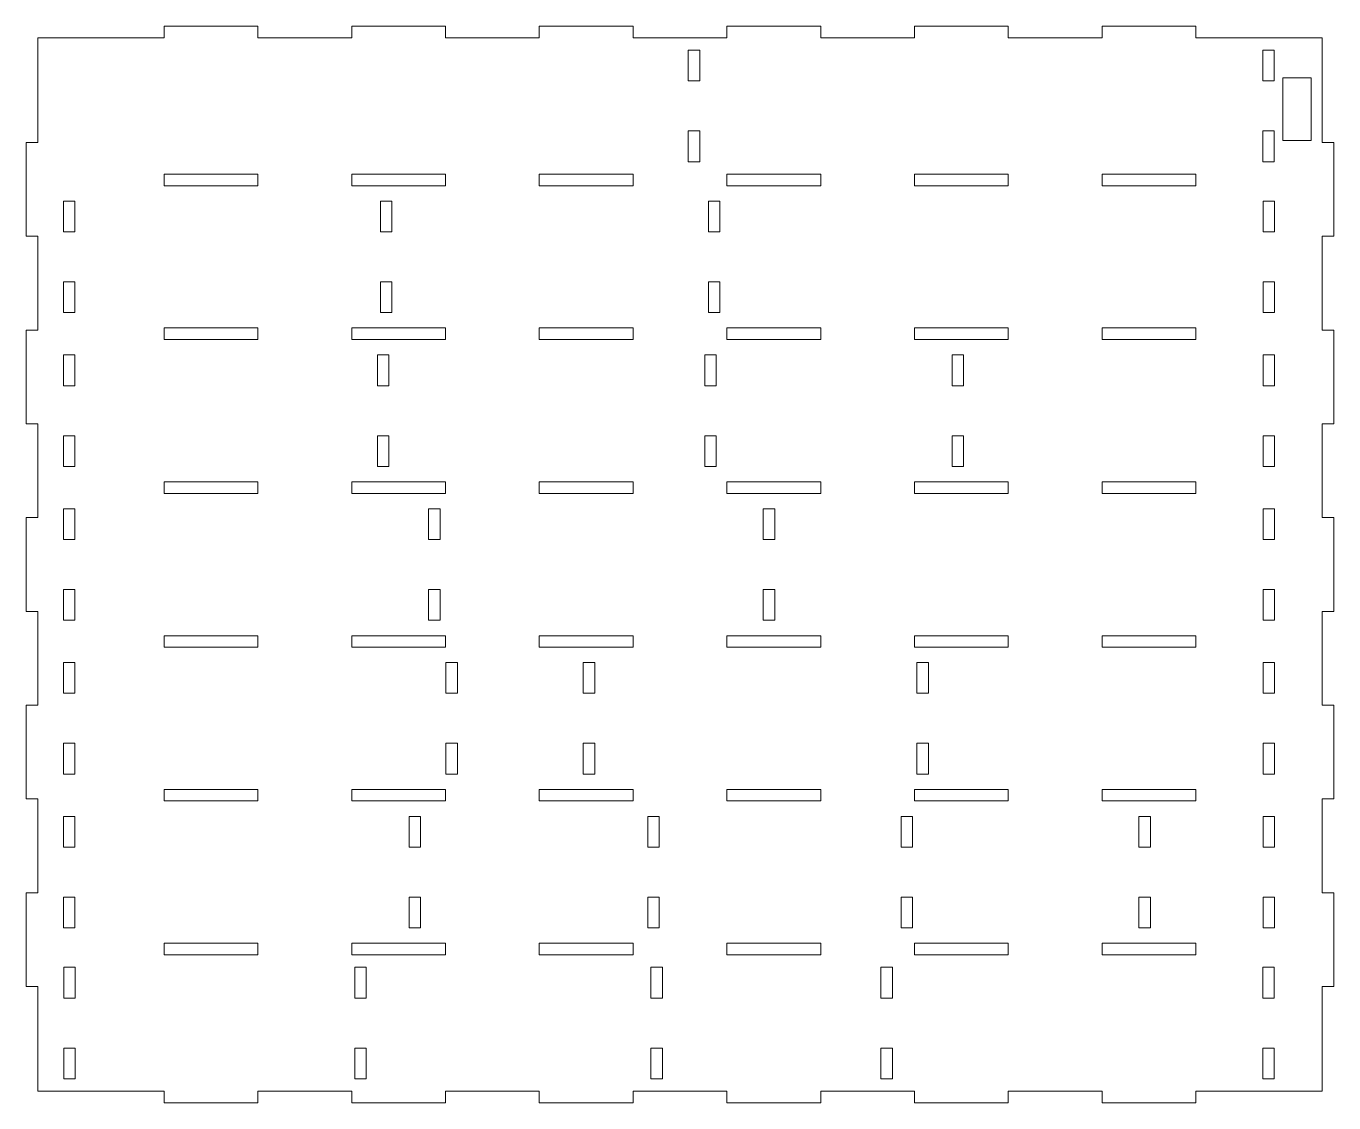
# Model space of a CAD drawing. Header units: millimetres. Extents: x -861 to 465, y -411 to 387.
# Drawn here: x 125.2 to 465.2, y 86.5 to 366.5 of the extents above; entities that cross this region are included whole.
import ezdxf

# ---------------------------------------------------------------- set-up
doc = ezdxf.new("R2010")
doc.units = ezdxf.units.MM
doc.header["$MEASUREMENT"] = 0
doc.layers.add('Layer 1', color=7, linetype='Continuous')

msp = doc.modelspace()

# ---------------------------------------------------------------- linework, layer by layer
at = {"layer": 'Layer 1', "color": 250, "lineweight": 9}
for points in [[(297.3752, 352.243), (300.3752, 352.243), (300.3752, 360.243), (297.3752, 360.243), (297.3752, 352.243)], [(446.7327, 352.243), (449.7327, 352.243), (449.7327, 360.243), (446.7327, 360.243), (446.7327, 352.243)], [(297.3752, 331.243), (300.3752, 331.243), (300.3752, 339.243), (297.3752, 339.243), (297.3752, 331.243)], [(446.7327, 331.243), (449.7327, 331.243), (449.7327, 339.243), (446.7327, 339.243), (446.7327, 331.243)], [(161.0874, 324.9921), (185.4774, 324.9921), (185.4774, 327.9921), (161.0874, 327.9921), (161.0874, 324.9921)], [(209.8674, 324.9921), (234.2574, 324.9921), (234.2574, 327.9921), (209.8674, 327.9921), (209.8674, 324.9921)], [(258.6474, 324.9921), (283.0374, 324.9921), (283.0374, 327.9921), (258.6474, 327.9921), (258.6474, 324.9921)], [(307.4274, 324.9921), (331.8174, 324.9921), (331.8174, 327.9921), (307.4274, 327.9921), (307.4274, 324.9921)], [(356.2074, 324.9921), (380.5974, 324.9921), (380.5974, 327.9921), (356.2074, 327.9921), (356.2074, 324.9921)], [(404.9874, 324.9921), (429.3774, 324.9921), (429.3774, 327.9921), (404.9874, 327.9921), (404.9874, 324.9921)], [(134.9162, 312.993), (137.9162, 312.993), (137.9162, 320.993), (134.9162, 320.993), (134.9162, 312.993)], [(217.3287, 312.993), (220.3287, 312.993), (220.3287, 320.993), (217.3287, 320.993), (217.3287, 312.993)], [(302.6183, 312.993), (305.6183, 312.993), (305.6183, 320.993), (302.6183, 320.993), (302.6183, 312.993)], [(446.8294, 312.993), (449.8294, 312.993), (449.8294, 320.993), (446.8294, 320.993), (446.8294, 312.993)], [(134.9162, 291.993), (137.9162, 291.993), (137.9162, 299.993), (134.9162, 299.993), (134.9162, 291.993)], [(217.3287, 291.993), (220.3287, 291.993), (220.3287, 299.993), (217.3287, 299.993), (217.3287, 291.993)], [(302.6183, 291.993), (305.6183, 291.993), (305.6183, 299.993), (302.6183, 299.993), (302.6183, 291.993)], [(446.8294, 291.993), (449.8294, 291.993), (449.8294, 299.993), (446.8294, 299.993), (446.8294, 291.993)], [(161.0874, 284.9986), (185.4774, 284.9986), (185.4774, 287.9986), (161.0874, 287.9986), (161.0874, 284.9986)], [(209.8674, 284.9986), (234.2574, 284.9986), (234.2574, 287.9986), (209.8674, 287.9986), (209.8674, 284.9986)], [(258.6474, 284.9986), (283.0374, 284.9986), (283.0374, 287.9986), (258.6474, 287.9986), (258.6474, 284.9986)], [(307.4274, 284.9986), (331.8174, 284.9986), (331.8174, 287.9986), (307.4274, 287.9986), (307.4274, 284.9986)], [(356.2074, 284.9986), (380.5974, 284.9986), (380.5974, 287.9986), (356.2074, 287.9986), (356.2074, 284.9986)], [(404.9874, 284.9986), (429.3774, 284.9986), (429.3774, 287.9986), (404.9874, 287.9986), (404.9874, 284.9986)], [(134.9162, 272.993), (137.9162, 272.993), (137.9162, 280.993), (134.9162, 280.993), (134.9162, 272.993)], [(216.5517, 272.993), (219.5517, 272.993), (219.5517, 280.993), (216.5517, 280.993), (216.5517, 272.993)], [(301.6768, 272.993), (304.6768, 272.993), (304.6768, 280.993), (301.6768, 280.993), (301.6768, 272.993)], [(365.9708, 272.993), (368.9708, 272.993), (368.9708, 280.993), (365.9708, 280.993), (365.9708, 272.993)], [(446.8294, 272.993), (449.8294, 272.993), (449.8294, 280.993), (446.8294, 280.993), (446.8294, 272.993)], [(134.9162, 251.993), (137.9162, 251.993), (137.9162, 259.993), (134.9162, 259.993), (134.9162, 251.993)], [(216.5517, 251.993), (219.5517, 251.993), (219.5517, 259.993), (216.5517, 259.993), (216.5517, 251.993)], [(301.6768, 251.993), (304.6768, 251.993), (304.6768, 259.993), (301.6768, 259.993), (301.6768, 251.993)], [(365.9708, 251.993), (368.9708, 251.993), (368.9708, 259.993), (365.9708, 259.993), (365.9708, 251.993)], [(446.8294, 251.993), (449.8294, 251.993), (449.8294, 259.993), (446.8294, 259.993), (446.8294, 251.993)], [(161.0874, 244.9788), (185.4774, 244.9788), (185.4774, 247.9788), (161.0874, 247.9788), (161.0874, 244.9788)], [(209.8674, 244.9788), (234.2574, 244.9788), (234.2574, 247.9788), (209.8674, 247.9788), (209.8674, 244.9788)], [(258.6474, 244.9788), (283.0374, 244.9788), (283.0374, 247.9788), (258.6474, 247.9788), (258.6474, 244.9788)], [(307.4274, 244.9788), (331.8174, 244.9788), (331.8174, 247.9788), (307.4274, 247.9788), (307.4274, 244.9788)], [(356.2074, 244.9788), (380.5974, 244.9788), (380.5974, 247.9788), (356.2074, 247.9788), (356.2074, 244.9788)], [(404.9874, 244.9788), (429.3774, 244.9788), (429.3774, 247.9788), (404.9874, 247.9788), (404.9874, 244.9788)], [(134.9162, 232.993), (137.9162, 232.993), (137.9162, 240.993), (134.9162, 240.993), (134.9162, 232.993)], [(229.849, 232.993), (232.849, 232.993), (232.849, 240.993), (229.849, 240.993), (229.849, 232.993)], [(316.897, 232.993), (319.897, 232.993), (319.897, 240.993), (316.897, 240.993), (316.897, 232.993)], [(446.8294, 232.993), (449.8294, 232.993), (449.8294, 240.993), (446.8294, 240.993), (446.8294, 232.993)], [(134.9162, 211.993), (137.9162, 211.993), (137.9162, 219.993), (134.9162, 219.993), (134.9162, 211.993)], [(229.849, 211.993), (232.849, 211.993), (232.849, 219.993), (229.849, 219.993), (229.849, 211.993)], [(316.897, 211.993), (319.897, 211.993), (319.897, 219.993), (316.897, 219.993), (316.897, 211.993)], [(446.8294, 211.993), (449.8294, 211.993), (449.8294, 219.993), (446.8294, 219.993), (446.8294, 211.993)], [(161.0874, 204.9853), (185.4774, 204.9853), (185.4774, 207.9853), (161.0874, 207.9853), (161.0874, 204.9853)], [(209.8674, 204.9853), (234.2574, 204.9853), (234.2574, 207.9853), (209.8674, 207.9853), (209.8674, 204.9853)], [(258.6474, 204.9853), (283.0374, 204.9853), (283.0374, 207.9853), (258.6474, 207.9853), (258.6474, 204.9853)], [(307.4274, 204.9853), (331.8174, 204.9853), (331.8174, 207.9853), (307.4274, 207.9853), (307.4274, 204.9853)], [(356.2074, 204.9853), (380.5974, 204.9853), (380.5974, 207.9853), (356.2074, 207.9853), (356.2074, 204.9853)], [(404.9874, 204.9853), (429.3774, 204.9853), (429.3774, 207.9853), (404.9874, 207.9853), (404.9874, 204.9853)], [(134.9162, 192.993), (137.9162, 192.993), (137.9162, 200.993), (134.9162, 200.993), (134.9162, 192.993)], [(234.347, 192.993), (237.347, 192.993), (237.347, 200.993), (234.347, 200.993), (234.347, 192.993)], [(270.0657, 192.993), (273.0657, 192.993), (273.0657, 200.993), (270.0657, 200.993), (270.0657, 192.993)], [(356.8491, 192.993), (359.8491, 192.993), (359.8491, 200.993), (356.8491, 200.993), (356.8491, 192.993)], [(446.8294, 192.993), (449.8294, 192.993), (449.8294, 200.993), (446.8294, 200.993), (446.8294, 192.993)], [(134.9162, 171.993), (137.9162, 171.993), (137.9162, 179.993), (134.9162, 179.993), (134.9162, 171.993)], [(234.347, 171.993), (237.347, 171.993), (237.347, 179.993), (234.347, 179.993), (234.347, 171.993)], [(270.0657, 171.993), (273.0657, 171.993), (273.0657, 179.993), (270.0657, 179.993), (270.0657, 171.993)], [(356.8491, 171.993), (359.8491, 171.993), (359.8491, 179.993), (356.8491, 179.993), (356.8491, 171.993)], [(446.8294, 171.993), (449.8294, 171.993), (449.8294, 179.993), (446.8294, 179.993), (446.8294, 171.993)], [(161.0874, 165.0218), (185.4774, 165.0218), (185.4774, 168.0218), (161.0874, 168.0218), (161.0874, 165.0218)], [(209.8674, 165.0218), (234.2574, 165.0218), (234.2574, 168.0218), (209.8674, 168.0218), (209.8674, 165.0218)], [(258.6474, 165.0218), (283.0374, 165.0218), (283.0374, 168.0218), (258.6474, 168.0218), (258.6474, 165.0218)], [(307.4274, 165.0218), (331.8174, 165.0218), (331.8174, 168.0218), (307.4274, 168.0218), (307.4274, 165.0218)], [(356.2074, 165.0218), (380.5974, 165.0218), (380.5974, 168.0218), (356.2074, 168.0218), (356.2074, 165.0218)], [(404.9874, 165.0218), (429.3774, 165.0218), (429.3774, 168.0218), (404.9874, 168.0218), (404.9874, 165.0218)], [(134.9162, 152.993), (137.9162, 152.993), (137.9162, 160.993), (134.9162, 160.993), (134.9162, 152.993)], [(224.7831, 152.993), (227.7831, 152.993), (227.7831, 160.993), (224.7831, 160.993), (224.7831, 152.993)], [(286.8272, 152.993), (289.8272, 152.993), (289.8272, 160.993), (286.8272, 160.993), (286.8272, 152.993)], [(352.7085, 152.993), (355.7085, 152.993), (355.7085, 160.993), (352.7085, 160.993), (352.7085, 152.993)], [(414.5622, 152.993), (417.5622, 152.993), (417.5622, 160.993), (414.5622, 160.993), (414.5622, 152.993)], [(446.8294, 152.993), (449.8294, 152.993), (449.8294, 160.993), (446.8294, 160.993), (446.8294, 152.993)], [(134.9162, 131.993), (137.9162, 131.993), (137.9162, 139.993), (134.9162, 139.993), (134.9162, 131.993)], [(224.7831, 131.993), (227.7831, 131.993), (227.7831, 139.993), (224.7831, 139.993), (224.7831, 131.993)], [(286.8272, 131.993), (289.8272, 131.993), (289.8272, 139.993), (286.8272, 139.993), (286.8272, 131.993)], [(352.7085, 131.993), (355.7085, 131.993), (355.7085, 139.993), (352.7085, 139.993), (352.7085, 131.993)], [(414.5622, 131.993), (417.5622, 131.993), (417.5622, 139.993), (414.5622, 139.993), (414.5622, 131.993)], [(446.8294, 131.993), (449.8294, 131.993), (449.8294, 139.993), (446.8294, 139.993), (446.8294, 131.993)], [(161.0874, 125.0283), (185.4774, 125.0283), (185.4774, 128.0283), (161.0874, 128.0283), (161.0874, 125.0283)], [(209.8674, 125.0283), (234.2574, 125.0283), (234.2574, 128.0283), (209.8674, 128.0283), (209.8674, 125.0283)], [(258.6474, 125.0283), (283.0374, 125.0283), (283.0374, 128.0283), (258.6474, 128.0283), (258.6474, 125.0283)], [(307.4274, 125.0283), (331.8174, 125.0283), (331.8174, 128.0283), (307.4274, 128.0283), (307.4274, 125.0283)], [(356.2074, 125.0283), (380.5974, 125.0283), (380.5974, 128.0283), (356.2074, 128.0283), (356.2074, 125.0283)], [(404.9874, 125.0283), (429.3774, 125.0283), (429.3774, 128.0283), (404.9874, 128.0283), (404.9874, 125.0283)], [(134.9884, 113.743), (137.9884, 113.743), (137.9884, 121.743), (134.9884, 121.743), (134.9884, 113.743)], [(210.6572, 113.743), (213.6572, 113.743), (213.6572, 121.743), (210.6572, 121.743), (210.6572, 113.743)], [(287.6512, 113.743), (290.6512, 113.743), (290.6512, 121.743), (287.6512, 121.743), (287.6512, 113.743)], [(347.4491, 113.743), (350.4491, 113.743), (350.4491, 121.743), (347.4491, 121.743), (347.4491, 113.743)], [(446.7327, 113.743), (449.7327, 113.743), (449.7327, 121.743), (446.7327, 121.743), (446.7327, 113.743)], [(134.9884, 92.743), (137.9884, 92.743), (137.9884, 100.743), (134.9884, 100.743), (134.9884, 92.743)], [(210.6572, 92.743), (213.6572, 92.743), (213.6572, 100.743), (210.6572, 100.743), (210.6572, 92.743)], [(287.6512, 92.743), (290.6512, 92.743), (290.6512, 100.743), (287.6512, 100.743), (287.6512, 92.743)], [(347.4491, 92.743), (350.4491, 92.743), (350.4491, 100.743), (347.4491, 100.743), (347.4491, 92.743)], [(446.7327, 92.743), (449.7327, 92.743), (449.7327, 100.743), (446.7327, 100.743), (446.7327, 92.743)]]:
    msp.add_lwpolyline(points, close=True, dxfattribs=at)
at = {"layer": 'Layer 1', "color": 250, "lineweight": 18}
msp.add_lwpolyline([(451.9575, 336.7803), (459.3657, 336.7803), (459.3657, 353.0525), (451.9575, 353.0525), (451.9575, 336.7803)], close=True, dxfattribs=at)
at = {"layer": 'Layer 1', "lineweight": 9}
for points in [[(185.4774, 363.493), (185.4774, 363.493), (185.4774, 366.493), (185.4774, 366.493), (185.4774, 366.493), (185.4774, 366.493), (161.0874, 366.493), (161.0874, 366.493), (161.0874, 366.493), (161.0874, 366.493), (161.0874, 363.493), (161.0874, 363.493)], [(234.2574, 363.493), (234.2574, 363.493), (234.2574, 366.493), (234.2574, 366.493), (234.2574, 366.493), (234.2574, 366.493), (209.8674, 366.493), (209.8674, 366.493), (209.8674, 366.493), (209.8674, 366.493), (209.8674, 363.493), (209.8674, 363.493)], [(283.0374, 363.493), (283.0374, 363.493), (283.0374, 366.493), (283.0374, 366.493), (283.0374, 366.493), (283.0374, 366.493), (258.6474, 366.493), (258.6474, 366.493), (258.6474, 366.493), (258.6474, 366.493), (258.6474, 363.493), (258.6474, 363.493)], [(331.8174, 363.493), (331.8174, 363.493), (331.8174, 366.493), (331.8174, 366.493), (331.8174, 366.493), (331.8174, 366.493), (307.4274, 366.493), (307.4274, 366.493), (307.4274, 366.493), (307.4274, 366.493), (307.4274, 363.493), (307.4274, 363.493)], [(380.5974, 363.493), (380.5974, 363.493), (380.5974, 366.493), (380.5974, 366.493), (380.5974, 366.493), (380.5974, 366.493), (356.2074, 366.493), (356.2074, 366.493), (356.2074, 366.493), (356.2074, 366.493), (356.2074, 363.493), (356.2074, 363.493)], [(429.3774, 363.493), (429.3774, 363.493), (429.3774, 366.493), (429.3774, 366.493), (429.3774, 366.493), (429.3774, 366.493), (404.9874, 366.493), (404.9874, 366.493), (404.9874, 366.493), (404.9874, 366.493), (404.9874, 363.493), (404.9874, 363.493)], [(128.2324, 311.858), (128.2324, 311.858), (125.2324, 311.858), (125.2324, 311.858), (125.2324, 311.858), (125.2324, 311.858), (125.2324, 336.248), (125.2324, 336.248), (125.2324, 336.248), (125.2324, 336.248), (128.2324, 336.248), (128.2324, 336.248)], [(462.2324, 336.248), (462.2324, 336.248), (465.2324, 336.248), (465.2324, 336.248), (465.2324, 336.248), (465.2324, 336.248), (465.2324, 311.858), (465.2324, 311.858), (465.2324, 311.858), (465.2324, 311.858), (462.2324, 311.858), (462.2324, 311.858)], [(128.2324, 263.078), (128.2324, 263.078), (125.2324, 263.078), (125.2324, 263.078), (125.2324, 263.078), (125.2324, 263.078), (125.2324, 287.468), (125.2324, 287.468), (125.2324, 287.468), (125.2324, 287.468), (128.2324, 287.468), (128.2324, 287.468)], [(462.2324, 287.468), (462.2324, 287.468), (465.2324, 287.468), (465.2324, 287.468), (465.2324, 287.468), (465.2324, 287.468), (465.2324, 263.078), (465.2324, 263.078), (465.2324, 263.078), (465.2324, 263.078), (462.2324, 263.078), (462.2324, 263.078)], [(128.2324, 214.298), (128.2324, 214.298), (125.2324, 214.298), (125.2324, 214.298), (125.2324, 214.298), (125.2324, 214.298), (125.2324, 238.688), (125.2324, 238.688), (125.2324, 238.688), (125.2324, 238.688), (128.2324, 238.688), (128.2324, 238.688)], [(462.2324, 238.688), (462.2324, 238.688), (465.2324, 238.688), (465.2324, 238.688), (465.2324, 238.688), (465.2324, 238.688), (465.2324, 214.298), (465.2324, 214.298), (465.2324, 214.298), (465.2324, 214.298), (462.2324, 214.298), (462.2324, 214.298)], [(128.2324, 165.518), (128.2324, 165.518), (125.2324, 165.518), (125.2324, 165.518), (125.2324, 165.518), (125.2324, 165.518), (125.2324, 189.908), (125.2324, 189.908), (125.2324, 189.908), (125.2324, 189.908), (128.2324, 189.908), (128.2324, 189.908)], [(462.2324, 189.908), (462.2324, 189.908), (465.2324, 189.908), (465.2324, 189.908), (465.2324, 189.908), (465.2324, 189.908), (465.2324, 165.518), (465.2324, 165.518), (465.2324, 165.518), (465.2324, 165.518), (462.2324, 165.518), (462.2324, 165.518)], [(128.2324, 116.738), (128.2324, 116.738), (125.2324, 116.738), (125.2324, 116.738), (125.2324, 116.738), (125.2324, 116.738), (125.2324, 141.128), (125.2324, 141.128), (125.2324, 141.128), (125.2324, 141.128), (128.2324, 141.128), (128.2324, 141.128)], [(462.2324, 141.128), (462.2324, 141.128), (465.2324, 141.128), (465.2324, 141.128), (465.2324, 141.128), (465.2324, 141.128), (465.2324, 116.738), (465.2324, 116.738), (465.2324, 116.738), (465.2324, 116.738), (462.2324, 116.738), (462.2324, 116.738)], [(161.0874, 89.493), (161.0874, 89.493), (161.0874, 86.493), (161.0874, 86.493), (161.0874, 86.493), (161.0874, 86.493), (185.4774, 86.493), (185.4774, 86.493), (185.4774, 86.493), (185.4774, 86.493), (185.4774, 89.493), (185.4774, 89.493)], [(209.8674, 89.493), (209.8674, 89.493), (209.8674, 86.493), (209.8674, 86.493), (209.8674, 86.493), (209.8674, 86.493), (234.2574, 86.493), (234.2574, 86.493), (234.2574, 86.493), (234.2574, 86.493), (234.2574, 89.493), (234.2574, 89.493)], [(258.6474, 89.493), (258.6474, 89.493), (258.6474, 86.493), (258.6474, 86.493), (258.6474, 86.493), (258.6474, 86.493), (283.0374, 86.493), (283.0374, 86.493), (283.0374, 86.493), (283.0374, 86.493), (283.0374, 89.493), (283.0374, 89.493)], [(307.4274, 89.493), (307.4274, 89.493), (307.4274, 86.493), (307.4274, 86.493), (307.4274, 86.493), (307.4274, 86.493), (331.8174, 86.493), (331.8174, 86.493), (331.8174, 86.493), (331.8174, 86.493), (331.8174, 89.493), (331.8174, 89.493)], [(356.2074, 89.493), (356.2074, 89.493), (356.2074, 86.493), (356.2074, 86.493), (356.2074, 86.493), (356.2074, 86.493), (380.5974, 86.493), (380.5974, 86.493), (380.5974, 86.493), (380.5974, 86.493), (380.5974, 89.493), (380.5974, 89.493)], [(404.9874, 89.493), (404.9874, 89.493), (404.9874, 86.493), (404.9874, 86.493), (404.9874, 86.493), (404.9874, 86.493), (429.3774, 86.493), (429.3774, 86.493), (429.3774, 86.493), (429.3774, 86.493), (429.3774, 89.493), (429.3774, 89.493)]]:
    msp.add_open_spline(points, degree=3, knots=[0, 0, 0, 0, 0.25, 0.25, 0.25, 0.25, 0.5, 0.5, 0.5, 0.5, 1, 1, 1, 1], dxfattribs=at)
for points in [[(136.6974, 363.493), (136.6974, 363.493), (128.2324, 363.493), (128.2324, 363.493)], [(128.2324, 363.493), (128.2324, 363.493), (128.2324, 336.248), (128.2324, 336.248)], [(161.0874, 363.493), (161.0874, 363.493), (136.6974, 363.493), (136.6974, 363.493)], [(209.8674, 363.493), (209.8674, 363.493), (185.4774, 363.493), (185.4774, 363.493)], [(258.6474, 363.493), (258.6474, 363.493), (234.2574, 363.493), (234.2574, 363.493)], [(307.4274, 363.493), (307.4274, 363.493), (283.0374, 363.493), (283.0374, 363.493)], [(356.2074, 363.493), (356.2074, 363.493), (331.8174, 363.493), (331.8174, 363.493)], [(404.9874, 363.493), (404.9874, 363.493), (380.5974, 363.493), (380.5974, 363.493)], [(462.2324, 363.493), (462.2324, 363.493), (429.3774, 363.493), (429.3774, 363.493)], [(462.2324, 336.248), (462.2324, 336.248), (462.2324, 363.493), (462.2324, 363.493)], [(128.2324, 311.858), (128.2324, 311.858), (128.2324, 287.468), (128.2324, 287.468)], [(462.2324, 287.468), (462.2324, 287.468), (462.2324, 311.858), (462.2324, 311.858)], [(128.2324, 263.078), (128.2324, 263.078), (128.2324, 238.688), (128.2324, 238.688)], [(462.2324, 238.688), (462.2324, 238.688), (462.2324, 263.078), (462.2324, 263.078)], [(128.2324, 214.298), (128.2324, 214.298), (128.2324, 189.908), (128.2324, 189.908)], [(462.2324, 189.908), (462.2324, 189.908), (462.2324, 214.298), (462.2324, 214.298)], [(128.2324, 165.518), (128.2324, 165.518), (128.2324, 141.128), (128.2324, 141.128)], [(462.2324, 141.128), (462.2324, 141.128), (462.2324, 165.518), (462.2324, 165.518)], [(128.2324, 116.738), (128.2324, 116.738), (128.2324, 89.493), (128.2324, 89.493)], [(462.2324, 89.493), (462.2324, 89.493), (462.2324, 116.738), (462.2324, 116.738)], [(128.2324, 89.493), (128.2324, 89.493), (161.0874, 89.493), (161.0874, 89.493)], [(185.4774, 89.493), (185.4774, 89.493), (209.8674, 89.493), (209.8674, 89.493)], [(234.2574, 89.493), (234.2574, 89.493), (258.6474, 89.493), (258.6474, 89.493)], [(283.0374, 89.493), (283.0374, 89.493), (307.4274, 89.493), (307.4274, 89.493)], [(331.8174, 89.493), (331.8174, 89.493), (356.2074, 89.493), (356.2074, 89.493)], [(380.5974, 89.493), (380.5974, 89.493), (404.9874, 89.493), (404.9874, 89.493)], [(429.3774, 89.493), (429.3774, 89.493), (453.7674, 89.493), (453.7674, 89.493)], [(453.7674, 89.493), (453.7674, 89.493), (462.2324, 89.493), (462.2324, 89.493)]]:
    msp.add_open_spline(points, degree=3, dxfattribs=at)

doc.saveas('drawing.dxf')
